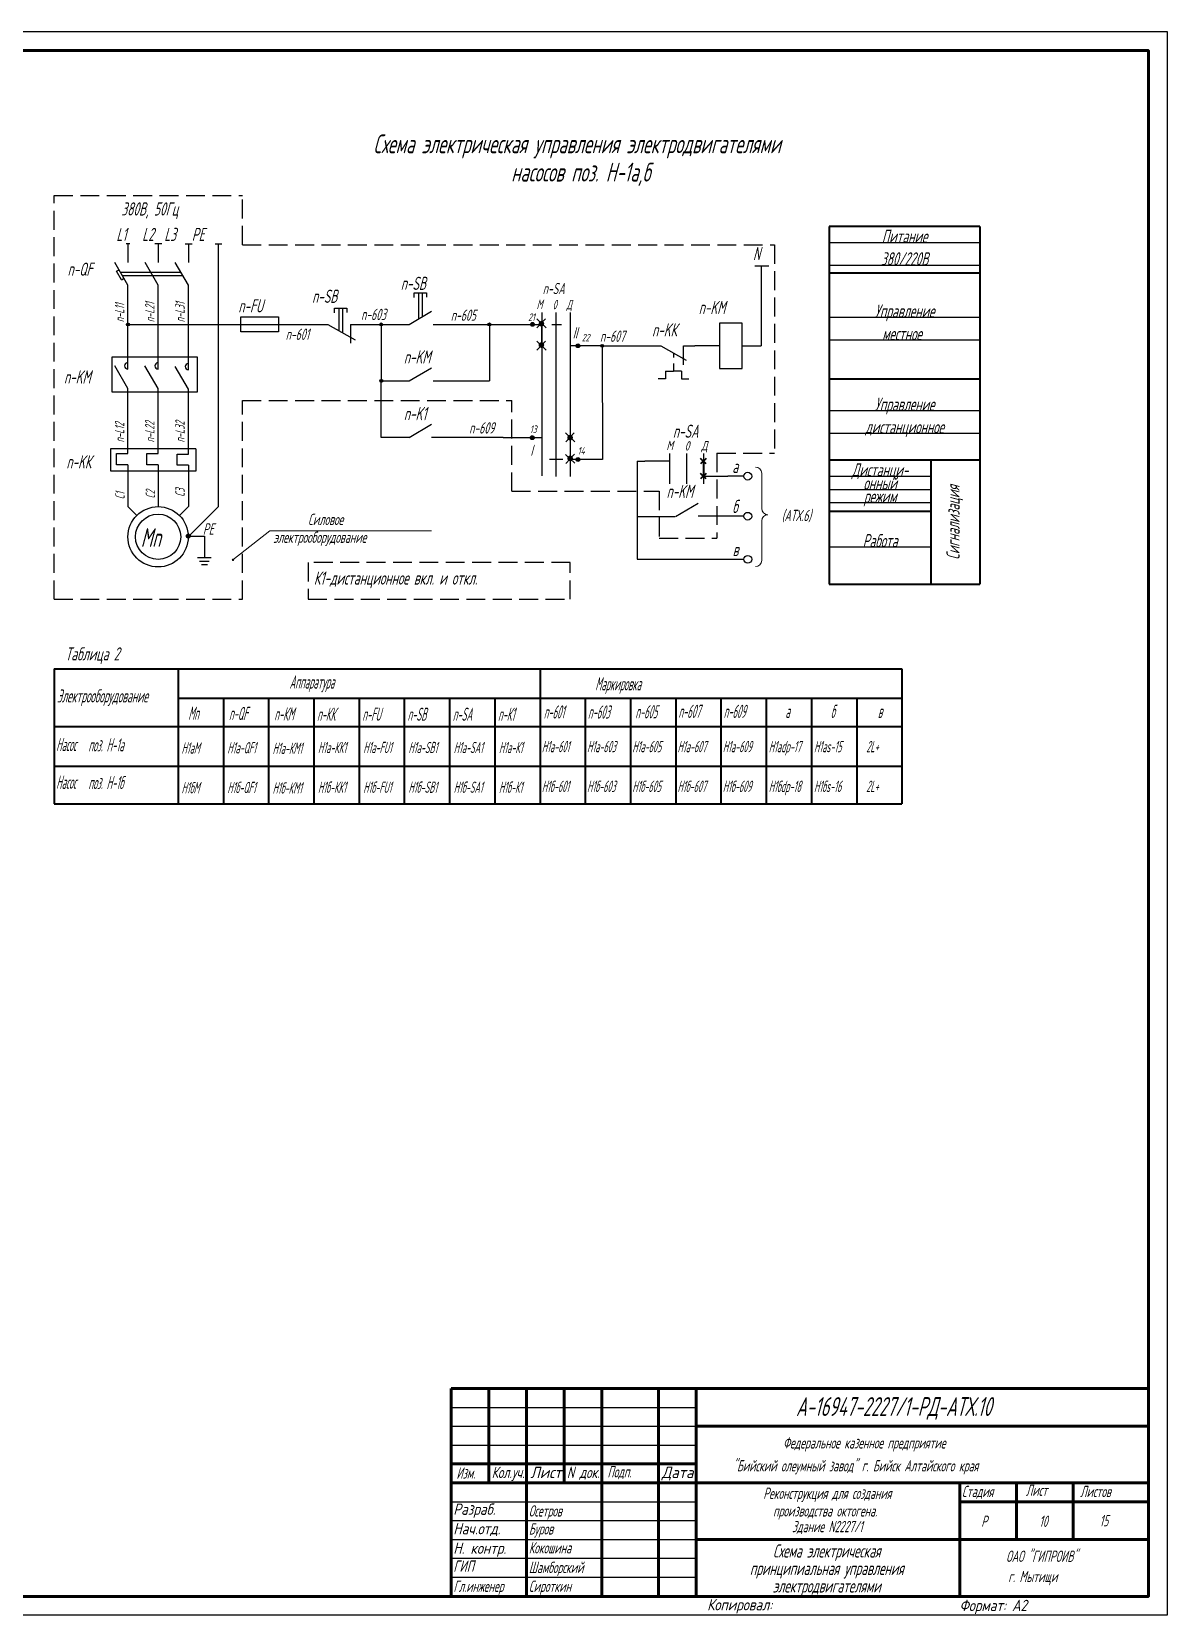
# Model space of a CAD drawing. Header units: millimetres. Extents: x -338 to 6826, y -8218 to 3153.
# Drawn here: x 2329.7 to 2630.9, y -2820.2 to -2400.2 of the extents above; entities that cross this region are included whole.
import ezdxf
from ezdxf.enums import TextEntityAlignment as Align

# ---------------------------------------------------------------- set-up
doc = ezdxf.new("R2010")
doc.units = ezdxf.units.MM
doc.linetypes.add('gost5', pattern=[7, 5, -2, 0])
doc.layers.get('Defpoints').update_dxf_attribs({"color": 251})
for name, color, linetype, lineweight in [('Выноска', 137, 'Continuous', 20), ('Обводка', 6, 'Continuous', 25), ('Рамка тонкая', 5, 'Continuous', 25), ('Таблица', 253, 'Continuous', 40), ('Текст_КИП', 2, 'Continuous', 25), ('Толст.рамка', 7, 'Continuous', 60), ('Тонкая', 5, 'Continuous', 20)]:
    doc.layers.add(name, color=color, linetype=linetype, lineweight=lineweight)
doc.layers.add('ТЕКСТ', color=2, linetype='Continuous')
doc.styles.add('Simplex', font='simplex.shx', dxfattribs={"width": 0.7, "oblique": 15})

msp = doc.modelspace()

# ---------------------------------------------------------------- hatches: boundary and pattern name
at = {"lineweight": 25}
h = msp.add_hatch(color=5, dxfattribs=at)
edge = h.paths.add_edge_path()
edge.add_arc((2355.23, -2477.8), 0.385, 0, 360)
h = msp.add_hatch(color=5, dxfattribs=at)
edge = h.paths.add_edge_path()
edge.add_arc((2422.4, -2477.8), 0.385, 0, 360)
h = msp.add_hatch(color=5, dxfattribs=at)
edge = h.paths.add_edge_path()
edge.add_arc((2451.11, -2477.8), 0.385, 0, 360)
h = msp.add_hatch(color=5, dxfattribs=at)
edge = h.paths.add_edge_path()
edge.add_arc((2462.53, -2477.8), 0.5, 0, 360)
edge = h.paths.add_edge_path(flags=17)
edge.add_arc((2462.53, -2477.8), 0.2, 0, 360)
h = msp.add_hatch(color=5, dxfattribs=at)
h.paths.add_polyline_path([(2462.73, -2477.8, 1), (2462.33, -2477.8)])
h.paths.add_polyline_path([(2462.53, -2477.8), (2462.33, -2477.8, 0.414214), (2462.53, -2478)])
h.paths.add_polyline_path([(2462.53, -2478, 0.414214), (2462.73, -2477.8), (2462.53, -2477.8)])
for points in [[(2465.65, -2477.62, 1), (2464.15, -2477.62, 1)], [(2465.65, -2483.29, 1), (2464.15, -2483.29, 1)], [(2473.27, -2507.84, 1), (2471.77, -2507.84, 1)], [(2473.27, -2513.33, 1), (2471.77, -2513.33, 1)]]:
    msp.add_hatch(color=5, dxfattribs=at).paths.add_polyline_path(points)
h = msp.add_hatch(color=5, dxfattribs=at)
edge = h.paths.add_edge_path()
edge.add_arc((2464.9, -2477.62), 0.4, 0, 360)
h = msp.add_hatch(color=5, dxfattribs=at)
edge = h.paths.add_edge_path()
edge.add_arc((2464.9, -2483.29), 0.4, 0, 360)
h = msp.add_hatch(color=5, dxfattribs=at)
edge = h.paths.add_edge_path()
edge.add_arc((2474.61, -2483.47), 0.5, 0, 360)
edge = h.paths.add_edge_path(flags=17)
edge.add_arc((2474.61, -2483.47), 0.2, 0, 360)
h = msp.add_hatch(color=5, dxfattribs=at)
h.paths.add_polyline_path([(2474.81, -2483.47, 1), (2474.41, -2483.47)])
h.paths.add_polyline_path([(2474.61, -2483.47), (2474.41, -2483.47, 0.414214), (2474.61, -2483.67)])
h.paths.add_polyline_path([(2474.61, -2483.67, 0.414214), (2474.81, -2483.47), (2474.61, -2483.47)])
h = msp.add_hatch(color=5, dxfattribs=at)
edge = h.paths.add_edge_path()
edge.add_arc((2481.02, -2483.49), 0.385, 0, 360)
h = msp.add_hatch(color=5, dxfattribs=at)
edge = h.paths.add_edge_path()
edge.add_arc((2422.42, -2492.79), 0.385, 0, 360)
h = msp.add_hatch(color=5, dxfattribs=at)
edge = h.paths.add_edge_path()
edge.add_arc((2462.48, -2507.86), 0.5, 0, 360)
edge = h.paths.add_edge_path(flags=17)
edge.add_arc((2462.48, -2507.86), 0.2, 0, 360)
h = msp.add_hatch(color=5, dxfattribs=at)
h.paths.add_polyline_path([(2462.68, -2507.86, 1), (2462.28, -2507.86)])
h.paths.add_polyline_path([(2462.48, -2507.86), (2462.28, -2507.86, 0.414214), (2462.48, -2508.06)])
h.paths.add_polyline_path([(2462.48, -2508.06, 0.414214), (2462.68, -2507.86), (2462.48, -2507.86)])
h = msp.add_hatch(color=5, dxfattribs=at)
edge = h.paths.add_edge_path()
edge.add_arc((2474.61, -2513.63), 0.5, 0, 360)
edge = h.paths.add_edge_path(flags=17)
edge.add_arc((2474.61, -2513.63), 0.2, 0, 360)
h = msp.add_hatch(color=5, dxfattribs=at)
h.paths.add_polyline_path([(2474.81, -2513.63, 1), (2474.41, -2513.63)])
h.paths.add_polyline_path([(2474.61, -2513.63), (2474.41, -2513.63, 0.414214), (2474.61, -2513.83)])
h.paths.add_polyline_path([(2474.61, -2513.83, 0.414214), (2474.81, -2513.63), (2474.61, -2513.63)])
h = msp.add_hatch(color=5, dxfattribs=at)
edge = h.paths.add_edge_path()
edge.add_arc((2371.23, -2533.94), 0.5, 0, 360)
edge = h.paths.add_edge_path(flags=17)
edge.add_arc((2371.23, -2533.94), 0.2, 0, 360)
h = msp.add_hatch(color=5, dxfattribs=at)
h.paths.add_polyline_path([(2371.43, -2533.94, 1), (2371.03, -2533.94)])
h.paths.add_polyline_path([(2371.23, -2533.94), (2371.03, -2533.94, 0.414214), (2371.23, -2534.14)])
h.paths.add_polyline_path([(2371.23, -2534.14, 0.414214), (2371.43, -2533.94), (2371.23, -2533.94)])
at = {"layer": 'Выноска'}
h = msp.add_hatch(color=256, dxfattribs=at)
h.paths.add_polyline_path([(2383.26, -2540.24, 1), (2382.86, -2540.24)])
h.paths.add_polyline_path([(2383.06, -2540.24), (2382.86, -2540.24, 0.414214), (2383.06, -2540.44)])
h.paths.add_polyline_path([(2383.06, -2540.44, 0.414214), (2383.26, -2540.24), (2383.06, -2540.24)])

# ---------------------------------------------------------------- linework, layer by layer
at = {"color": 5, "lineweight": 25}
for p, q in [((2354.79, -2456.37), (2355.71, -2456.37)), ((2355.23, -2456.37), (2355.23, -2461.37)), ((2362.39, -2456.35), (2364.18, -2456.35)), ((2363.25, -2456.37), (2363.25, -2461.37)), ((2370.41, -2456.4), (2372.22, -2456.4)), ((2371.25, -2456.37), (2371.25, -2461.37)), ((2378.35, -2456.4), (2380.16, -2456.4)), ((2379.19, -2456.37), (2379.19, -2526.12)), ((2355.23, -2467.37), (2351.77, -2461.37)), ((2352.17, -2463.72), (2352.89, -2463.3)), ((2353.48, -2465.97), (2352.17, -2463.72)), ((2353.27, -2463.96), (2369.29, -2463.96)), ((2353.77, -2464.84), (2369.79, -2464.84)), ((2363.25, -2467.37), (2359.78, -2461.37)), ((2371.25, -2467.37), (2367.79, -2461.37)), ((2521.53, -2462.29), (2525.21, -2462.29)), ((2523.23, -2462.29), (2523.23, -2483.49)), ((2353.48, -2465.97), (2354.19, -2465.56)), ((2355.23, -2472.37), (2355.23, -2467.37)), ((2363.25, -2472.37), (2363.25, -2467.37)), ((2371.25, -2472.37), (2371.25, -2467.37)), ((2431.11, -2470.63), (2431.11, -2469.45)), ((2431.11, -2469.45), (2434.43, -2469.45)), ((2431.11, -2469.45), (2433.87, -2469.45)), ((2432.28, -2469.45), (2432.28, -2476.34)), ((2433.35, -2475.71), (2433.35, -2469.45)), ((2434.43, -2469.45), (2434.43, -2470.56)), ((2355.23, -2489.7), (2355.23, -2472.37)), ((2363.25, -2489.69), (2363.25, -2472.37)), ((2371.25, -2489.86), (2371.25, -2472.37)), ((2410.01, -2474.7), (2410.01, -2473.52)), ((2410.01, -2473.52), (2413.33, -2473.52)), ((2411.18, -2473.52), (2411.18, -2479.46)), ((2412.25, -2480.08), (2412.25, -2473.52)), ((2413.33, -2473.52), (2413.33, -2474.63)), ((2355.23, -2477.79), (2381.34, -2477.79)), ((2355.23, -2477.8), (2385.18, -2477.79)), ((2385.18, -2479.79), (2385.18, -2475.79)), ((2385.18, -2475.79), (2395.18, -2475.79)), ((2385.18, -2477.79), (2408.29, -2477.79)), ((2395.18, -2475.79), (2395.18, -2479.79)), ((2408.29, -2477.79), (2415.46, -2481.93)), ((2414.29, -2477.79), (2417.29, -2477.79)), ((2414.3, -2477.79), (2414.3, -2482.79)), ((2417.29, -2477.79), (2427.55, -2477.79)), ((2422.42, -2477.79), (2422.42, -2492.79)), ((2427.55, -2477.79), (2429.79, -2477.79)), ((2429.79, -2477.79), (2435.79, -2474.29)), ((2436.21, -2477.79), (2465.02, -2477.79)), ((2451.11, -2477.79), (2451.11, -2492.79)), ((2457.09, -2477.79), (2465.26, -2477.79)), ((2463.69, -2476.37), (2466.19, -2478.72)), ((2466.01, -2476.33), (2463.73, -2478.76)), ((2464.94, -2477.79), (2464.94, -2483.26)), ((2465.02, -2474.68), (2465.02, -2517.98)), ((2467.66, -2477.79), (2470.25, -2477.79)), ((2468.7, -2474.68), (2468.7, -2518.15)), ((2472.52, -2474.68), (2472.52, -2518.11)), ((2512.17, -2477.49), (2512.17, -2489.49)), ((2518.17, -2477.49), (2512.17, -2477.49)), ((2518.17, -2489.49), (2518.17, -2477.49)), ((2395.18, -2479.79), (2385.18, -2479.79)), ((2463.69, -2482.27), (2466.19, -2484.63)), ((2466.01, -2482.24), (2463.73, -2484.66)), ((2481.02, -2483.49), (2472.46, -2483.48)), ((2475.33, -2483.47), (2473.51, -2483.47)), ((2481.02, -2483.49), (2493.61, -2483.49)), ((2481.02, -2483.49), (2481.07, -2513.63)), ((2493.61, -2483.49), (2496.61, -2483.49)), ((2496.61, -2483.49), (2503.27, -2487.33)), ((2499.94, -2485.41), (2499.94, -2486.13)), ((2499.94, -2486.13), (2499.94, -2486.6)), ((2502.55, -2483.49), (2502.55, -2488.49)), ((2502.61, -2483.49), (2505.61, -2483.49)), ((2512.17, -2483.49), (2505.61, -2483.49)), ((2518.17, -2483.49), (2523.23, -2483.49)), ((2373.66, -2486.5), (2350.97, -2486.5)), ((2350.97, -2486.5), (2350.97, -2495.73)), ((2355.23, -2494.83), (2351.73, -2488.82)), ((2363.25, -2494.82), (2359.75, -2488.82)), ((2371.25, -2494.99), (2367.75, -2488.99)), ((2373.66, -2495.73), (2373.66, -2486.5)), ((2429.79, -2492.79), (2435.79, -2489.29)), ((2497.84, -2490.21), (2497.84, -2492.26)), ((2497.84, -2490.21), (2499.94, -2490.21)), ((2497.84, -2490.21), (2499.94, -2490.21)), ((2497.84, -2490.21), (2499.94, -2490.21)), ((2497.84, -2490.21), (2499.94, -2490.21)), ((2499.94, -2488.17), (2499.94, -2490.21)), ((2502.04, -2490.21), (2499.95, -2490.21)), ((2502.04, -2490.21), (2502.04, -2492.26)), ((2512.17, -2489.49), (2518.17, -2489.49)), ((2422.42, -2492.79), (2429.79, -2492.79)), ((2422.42, -2507.81), (2422.42, -2492.79)), ((2436.23, -2492.79), (2451.11, -2492.79)), ((2497.84, -2492.26), (2495.84, -2492.26)), ((2502.04, -2492.26), (2504.04, -2492.26)), ((2350.97, -2495.73), (2373.66, -2495.73)), ((2355.23, -2512.02), (2355.23, -2494.83)), ((2363.25, -2512.01), (2363.25, -2494.82)), ((2371.25, -2512.18), (2371.25, -2494.99)), ((2429.79, -2507.81), (2435.79, -2504.31)), ((2471.31, -2506.59), (2473.81, -2508.94)), ((2473.63, -2506.55), (2471.35, -2508.98)), ((2350.67, -2516.74), (2350.67, -2510.74)), ((2350.67, -2510.74), (2362.67, -2510.74)), ((2361.2, -2510.74), (2373.2, -2510.74)), ((2373.2, -2510.77), (2373.2, -2516.77)), ((2429.79, -2507.81), (2422.42, -2507.81)), ((2454.73, -2507.81), (2435.79, -2507.81)), ((2454.73, -2507.81), (2465.02, -2507.83)), ((2472.52, -2507.83), (2472.52, -2513.31)), ((2352.23, -2515.02), (2352.23, -2512.02)), ((2352.23, -2512.02), (2355.23, -2512.02)), ((2355.23, -2515.02), (2352.23, -2515.02)), ((2355.23, -2515.02), (2355.23, -2526.13)), ((2360.25, -2515.01), (2360.25, -2512.01)), ((2360.25, -2512.01), (2363.25, -2512.01)), ((2363.25, -2515.01), (2360.25, -2515.01)), ((2363.25, -2515.01), (2363.25, -2526.12)), ((2368.25, -2515.18), (2368.25, -2512.18)), ((2368.25, -2512.18), (2371.25, -2512.18)), ((2371.25, -2515.18), (2368.25, -2515.18)), ((2371.25, -2515.18), (2371.25, -2526.14)), ((2470.61, -2513.63), (2467.03, -2513.63)), ((2471.27, -2512.28), (2473.77, -2514.64)), ((2473.67, -2512.24), (2471.38, -2514.67)), ((2481.07, -2513.63), (2472.21, -2513.63)), ((2490.32, -2514.07), (2490.32, -2540.1)), ((2490.32, -2514.07), (2492.36, -2514.07)), ((2362.67, -2516.74), (2350.67, -2516.74)), ((2373.2, -2516.74), (2361.2, -2516.74)), ((2518.62, -2518.07), (2514.36, -2518.07)), ((2355.23, -2526.13), (2357.58, -2528.47)), ((2371.25, -2526.14), (2368.91, -2528.47)), ((2379.25, -2526.06), (2371.43, -2533.87)), ((2500.45, -2528.71), (2506.45, -2525.21)), ((2490.32, -2528.71), (2500.33, -2528.71)), ((2518.62, -2528.68), (2506.5, -2528.68)), ((2371.73, -2533.94), (2375.51, -2533.94)), ((2375.51, -2533.94), (2375.51, -2538.7)), ((2375.51, -2533.94), (2375.51, -2539.71)), ((2377.3, -2539.71), (2373.72, -2539.71)), ((2376.81, -2540.67), (2374.2, -2540.67)), ((2490.32, -2540.1), (2518.62, -2540.1)), ((2376.29, -2541.6), (2374.73, -2541.6))]:
    msp.add_line(p, q, dxfattribs=at)
at = {"color": 6, "lineweight": 25}
for p, q in [((2498.86, -2514.07), (2492.36, -2514.07)), ((2507.86, -2518.07), (2514.36, -2518.07))]:
    msp.add_line(p, q, dxfattribs=at)
at = {"color": 6, "lineweight": 25, "ltscale": 10}
for p, q in [((2498.86, -2512.07), (2498.86, -2520.07)), ((2503.36, -2512.07), (2503.36, -2520.07)), ((2507.86, -2512.07), (2507.86, -2520.07))]:
    msp.add_line(p, q, dxfattribs=at)
at = {"color": 6, "lineweight": 40}
for p, q in [((2508.57, -2513.36), (2507.15, -2514.77)), ((2508.57, -2514.77), (2507.15, -2513.36)), ((2507.86, -2514.07), (2507.86, -2518.07)), ((2508.57, -2518.77), (2507.15, -2517.36)), ((2508.57, -2517.36), (2507.15, -2518.77))]:
    msp.add_line(p, q, dxfattribs=at)
at = {"lineweight": 60}
for p in [(2625.94, -2760.17), (2625.94, -2760.17), (2440.94, -2815.17)]:
    msp.add_line(p, (2625.94, -2815.17), dxfattribs=at)
msp.add_lwpolyline([(2056.94, -2405.17), (2625.94, -2405.17), (2625.94, -2815.17), (2056.94, -2815.17)], close=True, dxfattribs=at)
at = {"color": 5, "lineweight": 25}
for centre, radius in [((2355.23, -2477.8), 0.385), ((2422.4, -2477.8), 0.385), ((2422.42, -2477.79), 0.2), ((2451.11, -2477.8), 0.385), ((2451.11, -2477.79), 0.2), ((2462.53, -2477.8), 0.5), ((2462.53, -2477.8), 0.2), ((2474.61, -2483.47), 0.5), ((2474.61, -2483.47), 0.2), ((2481.02, -2483.49), 0.385), ((2481.02, -2483.48), 0.2), ((2422.42, -2492.79), 0.385), ((2422.44, -2492.78), 0.2), ((2462.48, -2507.86), 0.5), ((2462.48, -2507.86), 0.2), ((2474.61, -2513.63), 0.5), ((2474.61, -2513.63), 0.2), ((2519.65, -2518.07), 1.03), ((2363.23, -2534.14), 8), ((2363.23, -2534.14), 6), ((2519.65, -2528.68), 1.03), ((2371.23, -2533.94), 0.5), ((2371.23, -2533.94), 0.2), ((2519.65, -2540.1), 1.03)]:
    msp.add_circle(centre, radius, dxfattribs=at)
for centre, radius in [((2355.23, -2488.82), 0.877), ((2363.25, -2488.83), 0.86), ((2371.25, -2489.01), 0.85)]:
    msp.add_arc(centre, radius, 90, 270, dxfattribs=at)
at = {"layer": 'Defpoints'}
for p, q in [((2581.24, -2456.17), (2541.24, -2456.17)), ((2581.24, -2462.17), (2541.24, -2462.17)), ((2581.24, -2476.02), (2541.24, -2476.02)), ((2581.24, -2482.02), (2541.24, -2482.02)), ((2581.24, -2500.74), (2541.24, -2500.74)), ((2581.24, -2506.74), (2541.24, -2506.74)), ((2568.24, -2518.14), (2541.24, -2518.14)), ((2568.24, -2521.65), (2541.24, -2521.65)), ((2568.24, -2525.16), (2541.24, -2525.16)), ((2568.24, -2536.92), (2541.24, -2536.92))]:
    msp.add_line(p, q, dxfattribs=at)
at = {"layer": 'Выноска'}
for p, q in [((2383.06, -2540.24), (2392.84, -2532.57)), ((2392.84, -2532.57), (2435.78, -2532.57))]:
    msp.add_line(p, q, dxfattribs=at)
msp.add_circle((2383.06, -2540.24), 0.2, dxfattribs=at)
at = {"layer": 'Обводка', "linetype": 'gost5'}
for p, q in [((2335.63, -2443.65), (2385.59, -2443.65)), ((2335.63, -2550.69), (2335.63, -2443.65)), ((2385.59, -2456.7), (2385.59, -2443.65)), ((2385.59, -2456.7), (2526.73, -2456.7)), ((2526.73, -2456.7), (2526.73, -2511.98)), ((2385.59, -2497.98), (2457.05, -2497.98)), ((2385.59, -2550.69), (2385.59, -2497.98)), ((2457.05, -2522.05), (2457.05, -2497.98)), ((2511.44, -2511.98), (2511.44, -2534.51)), ((2511.44, -2511.98), (2526.73, -2511.98)), ((2457.05, -2522.05), (2496.15, -2522.05)), ((2496.15, -2522.05), (2496.15, -2534.51)), ((2496.15, -2534.51), (2511.44, -2534.51)), ((2335.63, -2550.69), (2385.59, -2550.69))]:
    msp.add_line(p, q, dxfattribs=at)
at = {"layer": 'Обводка', "color": 155}
for p, q in [((2440.94, -2765.03), (2505.94, -2765.03)), ((2440.94, -2770.03), (2505.94, -2770.03)), ((2440.94, -2775.03), (2505.94, -2775.03)), ((2440.94, -2790.03), (2505.94, -2790.03)), ((2440.94, -2795.03), (2505.94, -2795.03)), ((2440.94, -2800.03), (2505.94, -2800.03)), ((2440.94, -2805.03), (2505.94, -2805.03)), ((2440.94, -2810.03), (2505.94, -2810.03))]:
    msp.add_line(p, q, dxfattribs=at)
at = {"layer": 'Обводка', "linetype": 'gost5'}
msp.add_lwpolyline([(2403.02, -2550.69), (2472.54, -2550.69), (2472.54, -2540.95), (2403.02, -2540.95)], close=True, dxfattribs=at)
at = {"layer": 'Рамка тонкая'}
msp.add_lwpolyline([(2036.94, -2400.17), (2630.94, -2400.17), (2630.94, -2820.17), (2036.94, -2820.17)], close=True, dxfattribs=at)
at = {"layer": 'Таблица', "lineweight": 40}
for p, q in [((2541.24, -2451.85), (2541.24, -2546.73)), ((2581.24, -2451.85), (2541.24, -2451.85)), ((2581.24, -2451.85), (2581.24, -2546.73)), ((2541.24, -2464.11), (2581.24, -2464.11)), ((2541.24, -2492.26), (2581.24, -2492.26)), ((2541.24, -2513.7), (2581.24, -2513.7)), ((2568.24, -2513.7), (2568.24, -2546.73)), ((2568.24, -2527.43), (2541.24, -2527.43)), ((2541.24, -2546.73), (2581.24, -2546.73)), ((2335.63, -2569.17), (2335.63, -2604.97)), ((2335.63, -2569.17), (2560.54, -2569.17)), ((2368.54, -2569.17), (2368.54, -2604.97)), ((2464.54, -2569.17), (2464.54, -2604.97)), ((2560.54, -2569.17), (2560.54, -2604.97)), ((2368.54, -2576.93), (2560.54, -2576.93)), ((2380.54, -2576.93), (2380.54, -2604.97)), ((2392.54, -2576.93), (2392.54, -2604.97)), ((2404.54, -2576.93), (2404.54, -2604.97)), ((2416.54, -2576.93), (2416.54, -2604.97)), ((2428.54, -2576.93), (2428.54, -2604.97)), ((2440.54, -2576.93), (2440.54, -2604.97)), ((2452.54, -2576.93), (2452.54, -2604.97)), ((2476.54, -2576.93), (2476.54, -2604.97)), ((2488.54, -2576.93), (2488.54, -2604.97)), ((2500.54, -2576.93), (2500.54, -2604.97)), ((2512.54, -2576.93), (2512.54, -2604.97)), ((2524.54, -2576.93), (2524.54, -2604.97)), ((2536.54, -2576.93), (2536.54, -2604.97)), ((2548.54, -2576.93), (2548.54, -2604.97)), ((2335.63, -2584.43), (2560.54, -2584.43)), ((2335.63, -2594.97), (2560.54, -2594.97)), ((2335.63, -2604.97), (2560.54, -2604.97))]:
    msp.add_line(p, q, dxfattribs=at)
at = {"layer": 'Толст.рамка', "lineweight": 60}
for p, q in [((2440.94, -2760.03), (2625.94, -2760.03)), ((2440.94, -2815.03), (2440.94, -2760.03)), ((2450.94, -2785.03), (2450.94, -2760.03)), ((2460.94, -2815.03), (2460.94, -2760.03)), ((2470.94, -2785.03), (2470.94, -2760.03)), ((2480.94, -2815.03), (2480.94, -2760.03)), ((2495.94, -2815.03), (2495.94, -2760.03)), ((2505.94, -2815.03), (2505.94, -2760.03)), ((2505.94, -2770.03), (2625.94, -2770.03)), ((2440.94, -2780.03), (2505.94, -2780.03)), ((2440.94, -2785.03), (2505.94, -2785.03)), ((2505.94, -2785.03), (2625.94, -2785.03)), ((2575.94, -2785.03), (2575.94, -2815.03)), ((2590.94, -2800.03), (2590.94, -2785.03)), ((2605.94, -2800.03), (2605.94, -2785.03)), ((2575.94, -2790.03), (2625.94, -2790.03)), ((2505.94, -2800.03), (2625.94, -2800.03)), ((2440.94, -2815.17), (2625.94, -2815.17))]:
    msp.add_line(p, q, dxfattribs=at)
at = {"layer": 'Тонкая'}
for p, q in [((2523.35, -2526.64), (2523.34, -2517.17)), ((2523.36, -2540.39), (2523.35, -2529.92))]:
    msp.add_line(p, q, dxfattribs=at)
for centre, start, end in [((2521.7, -2517.3), 0, 90), ((2524.99, -2526.64), 180, 270), ((2524.99, -2529.92), 90, 180), ((2521.72, -2540.39), 270, 0)]:
    msp.add_arc(centre, 1.64, start, end, dxfattribs=at)

# ---------------------------------------------------------------- texts
at = {"layer": 'ТЕКСТ', "style": 'Simplex', "oblique": 15}
for s, height, width, p in [('Схема электрическая управления электродвигателями ', 5, 0.6, (2475.33, -2432.41)), ('насосов поз. Н-1а,б', 5, 0.6, (2475.33, -2439.92)), ('Питание', 3.5, 0.6, (2561.24, -2456.17)), ('380/220B', 3.5, 0.6, (2561.24, -2462.17)), ('Управление', 3.5, 0.6, (2561.24, -2476.02)), ('местное ', 3.5, 0.6, (2561.24, -2482.02)), ('Управление', 3.5, 0.6, (2561.24, -2500.74)), ('дистанционное', 3.5, 0.6, (2561.24, -2506.74)), ('Дистанци-', 3.5, 0.6, (2554.74, -2518.14)), ('онный', 3.5, 0.6, (2554.74, -2521.65)), ('режим', 3.5, 0.6, (2554.74, -2525.16)), ('Работа', 3.5, 0.6, (2554.74, -2536.92)), ('б', 3.5, 0.45, (2542.19, -2582.18)), ('а', 3.5, 0.45, (2530.19, -2582.18)), ('в', 3.5, 0.45, (2554.71, -2582.18))]:
    msp.add_text(s, height=height, dxfattribs=dict(at, width=width)).set_placement(p, align=Align.CENTER)
for s, height, width, p in [('380В, 50Гц', 3.5, 0.6, (2353.46, -2448.93)), ('L1   L2  L3   РЕ', 3.5, 0.6, (2352.15, -2455.7)), ('N', 3.5, 0.6, (2521.03, -2460.77)), ('n-QF ', 3.5, 0.6, (2339.21, -2464.91)), ('n-SB ', 3.5, 0.6, (2427.6, -2468.67)), ('n-SB ', 3.5, 0.6, (2404.08, -2472.1)), ('n-SA', 3, 0.6, (2465.24, -2469.79)), (' n-FU', 3.5, 0.6, (2383.13, -2474.64)), ('n-603', 3, 0.6, (2417.07, -2476.66)), ('М', 2.5, 0.6, (2463.61, -2473.75)), ('0', 2.5, 0.6, (2467.88, -2473.8)), ('Д', 2.5, 0.6, (2471.56, -2473.8)), ('n-KM ', 3.5, 0.6, (2506.64, -2475.07)), ('n-605', 3, 0.6, (2440.87, -2476.86)), ('21', 2, 0.6, (2461.39, -2476.89)), ('n-KК ', 3.5, 0.6, (2494.27, -2481.01)), ('n-601', 3, 0.6, (2397.06, -2481.92)), ('II', 3, 0.6, (2473.23, -2481.52)), ('22', 2, 0.6, (2475.59, -2482.33)), ('n-607', 3, 0.6, (2480.45, -2482.44)), ('n-KM ', 3.5, 0.6, (2428.42, -2488.2)), ('n-KM ', 3.5, 0.6, (2338.27, -2493.5)), ('n-K1 ', 3.5, 0.6, (2428.42, -2503.23)), ('n-609', 3, 0.6, (2445.74, -2506.76)), ('13', 2, 0.6, (2461.85, -2506.61)), ('n-SA', 3.5, 0.6, (2499.78, -2507.89)), ('I', 3, 0.6, (2461.99, -2512.65)), ('14', 2, 0.6, (2474.53, -2512.34)), (' n-KК ', 3.5, 0.6, (2337.52, -2516.01)), ('а', 3.5, 0.6, (2515.53, -2517.24)), ('n-KМ', 3.5, 0.6, (2498.11, -2523.84)), ('Силовое', 3, 0.6, (2403.01, -2531.02)), ('б', 3.5, 0.6, (2515.53, -2527.85)), ('Mn', 5, 0.6, (2358.62, -2536.83)), ('РЕ', 3, 0.6, (2375.1, -2533.57)), ('электрооборудование', 3, 0.6, (2393.81, -2535.75)), ('в', 3.5, 0.6, (2515.62, -2539.27)), ('К1-дистанционное вкл. и откл.', 3.5, 0.6, (2404.54, -2546.83)), ('Таблица 2', 3.5, 0.6, (2338.62, -2566.94)), ('Электрооборудование', 3.5, 0.5, (2336.39, -2578.08)), ('Аппаратура', 3.5, 0.45, (2398.08, -2574.39)), ('Маркировка', 3.5, 0.45, (2479.16, -2574.88)), ('n-605', 3.5, 0.45, (2489.81, -2582.29)), ('n-607', 3.5, 0.45, (2501.25, -2582.18)), ('n-609', 3.5, 0.45, (2513.25, -2582.18)), ('Mn', 3.5, 0.45, (2371.21, -2582.68)), ('n-QF', 3.5, 0.45, (2382.03, -2582.74)), ('n-КМ', 3.5, 0.45, (2394.03, -2582.87)), ('n-КК', 3.5, 0.45, (2405.38, -2582.94)), ('n-FU', 3.5, 0.45, (2417.38, -2582.94)), ('n-SB', 3.5, 0.45, (2429.38, -2582.94)), ('n-SA', 3.5, 0.45, (2441.38, -2582.94)), ('n-К1', 3.5, 0.45, (2453.38, -2582.94)), ('n-601', 3.5, 0.45, (2465.52, -2582.34)), ('n-603', 3.5, 0.45, (2477.25, -2582.36)), ('Насос', 3.5, 0.45, (2336.16, -2590.98)), ('поз. Н-1а', 3.5, 0.45, (2344.71, -2591.07)), ('Насос', 3.5, 0.45, (2336.16, -2600.98)), ('поз. Н-1б', 3.5, 0.45, (2344.71, -2601.07))]:
    msp.add_text(s, height=height, dxfattribs=dict(at, width=width)).set_placement(p)
at = {"layer": 'ТЕКСТ', "style": 'Simplex', "oblique": 15, "width": 0.6}
for s, p in [('n-L11', (2354.25, -2477.23)), ('n-L21', (2362.27, -2477.23)), ('n-L31', (2370.27, -2477.23)), ('n-L32', (2370.27, -2509.11)), ('n-L12', (2354.25, -2509.11)), ('n-L22', (2362.27, -2509.11)), (' C1', (2354.35, -2525.24)), (' C2', (2362.43, -2525.02)), (' C3', (2370.29, -2524.58))]:
    msp.add_text(s, height=2.5, rotation=90, dxfattribs=at).set_placement(p)
msp.add_text('Сигнализация ', height=3.5, rotation=90, dxfattribs=at).set_placement((2575.84, -2529.65), align=Align.CENTER)
at = {"layer": 'ТЕКСТ', "color": 3, "style": 'Simplex', "oblique": 15, "width": 0.45}
for s, p in [('Н1аМ', (2369.42, -2591.64)), ('Н1а-QF1', (2381.58, -2591.58)), ('Н1а-КМ1', (2393.58, -2591.71)), ('Н1а-КК1', (2405.62, -2591.51)), ('Н1а-FU1', (2417.62, -2591.51)), ('Н1а-SB1 ', (2429.62, -2591.51)), ('Н1а-SA1', (2441.62, -2591.51)), ('Н1а-К1', (2453.62, -2591.51)), ('Н1а-601', (2465, -2591.27)), ('Н1а-603', (2477, -2591.27)), ('Н1а-605', (2489, -2591.27)), ('Н1а-607', (2501, -2591.27)), ('Н1а-609', (2513, -2591.27)), ('Н1аdp-17', (2525.2, -2591.28)), ('Н1аs-15', (2537.2, -2591.28)), ('2L+', (2551.08, -2591.27)), ('Н1бМ', (2369.42, -2602.18)), ('Н1б-QF1', (2381.58, -2602.12)), ('Н1б-КМ1', (2393.58, -2602.24)), ('Н1б-КК1', (2405.62, -2602.05)), ('Н1б-FU1', (2417.62, -2602.05)), ('Н1б-SB1 ', (2429.62, -2602.05)), ('Н1б-SA1', (2441.62, -2602.05)), ('Н1б-К1', (2453.62, -2602.05)), ('Н1б-601', (2465, -2601.81)), ('Н1б-603', (2477, -2601.81)), ('Н1б-605', (2489, -2601.81)), ('Н1б-607', (2501, -2601.81)), ('Н1б-609', (2513, -2601.81)), ('Н1бdp-18', (2525.2, -2601.82)), ('Н1бs-16', (2537.2, -2601.82)), ('2L+', (2551.08, -2601.81))]:
    msp.add_text(s, height=3, dxfattribs=at).set_placement(p)
at = {"layer": 'ТЕКСТ', "char_height": 3, "width": 19, "attachment_point": 4, "style": 'Simplex'}
for s, insert in [('{\\W0.8;Разраб.}', (2441.53, -2792.43)), ('{\\W0.8;Нач.отд.}', (2441.53, -2797.43)), ('{\\W0.8;Н. контр.}', (2441.53, -2802.76)), ('ГИП', (2441.53, -2807.12))]:
    msp.add_mtext(s, dxfattribs=dict(at, insert=insert))
at = {"layer": 'ТЕКСТ', "style": 'Simplex', "oblique": 15, "width": 0.7}
for tag, text, p in [('М', 'М', (2498.93, -2509.92)), ('0', '0', (2503.55, -2510.01)), ('Д', 'А', (2508.13, -2509.97))]:
    msp.add_attdef(tag, text=text, height=2.5, dxfattribs=at).set_placement(p, align=Align.MIDDLE_CENTER)
at = {"layer": 'Текст_КИП', "style": 'Simplex', "oblique": 15, "width": 0.6}
for s, height, p in [('(АТХ.6)', 3, (2532.53, -2529.99)), ('Реконструкция для создания', 3, (2540.74, -2789.31)), ('производства октогена. ', 3, (2540.74, -2793.97)), ('Здание N2227/1', 3, (2540.74, -2798.13)), ('Схема электрическая', 3.5, (2540.59, -2804.84)), ('принципиальная управления', 3.5, (2540.59, -2809.48)), ('электродвигателями', 3.5, (2540.59, -2814.12))]:
    msp.add_text(s, height=height, dxfattribs=at).set_placement(p, align=Align.CENTER)
for s, height, p in [('А-16947-2227/1-РД-АТХ.10', 5, (2532.44, -2767.3)), ('Федеральное казенное предприятие', 3, (2528.99, -2775.93)), ('"Бийский олеумный завод" г. Бийск Алтайского края ', 3, (2515.7, -2782)), ('Изм.', 3, (2442.37, -2783.92)), ('Подп.', 3, (2482.43, -2783.6)), ('Стадия', 3, (2576.47, -2788.82)), ('Лист', 3, (2593.41, -2788.5)), ('Листов', 3, (2607.81, -2788.82)), ('Осетров', 3, (2461.57, -2793.98)), ('Буров', 3, (2461.57, -2798.75)), ('Р', 3, (2581.57, -2796.73)), ('10', 3, (2596.96, -2796.73)), ('15', 3, (2612.97, -2796.58)), ('Кокошина', 3, (2461.57, -2803.75)), ('ОАО "ГИПРОИВ"', 3, (2588.19, -2806.01)), ('Шамборский', 3, (2461.57, -2808.96)), ('г. Мытищи', 3, (2588.74, -2811.37)), ('Гл.инженер', 3, (2441.57, -2813.96)), ('Сироткин', 3, (2461.57, -2813.96))]:
    msp.add_text(s, height=height, dxfattribs=at).set_placement(p)
at = {"layer": 'Текст_КИП', "style": 'Simplex', "oblique": 15}
for s, width, p, p2 in [('Кол.уч.', 0.603486, (2451.71, -2783.76), (2460.42, -2783.76)), ('Лист', 0.686041, (2462, -2783.76), (2470.24, -2783.76)), ('N док.', 0.628372, (2471.66, -2783.76), (2480.37, -2783.76)), ('Дата', 0.652619, (2496.83, -2783.76), (2505.22, -2783.76))]:
    msp.add_text(s, height=3, dxfattribs=dict(at, width=width)).set_placement(p, p2, align=Align.FIT)
at = {"layer": 'Текст_КИП', "color": 3, "style": 'Simplex', "oblique": 15, "width": 0.8}
for s, p in [('Копировал:', (2508.87, -2818.85)), ('Формат: А2', (2575.8, -2819.05))]:
    msp.add_text(s, height=3, dxfattribs=at).set_placement(p)

doc.saveas('drawing.dxf')
